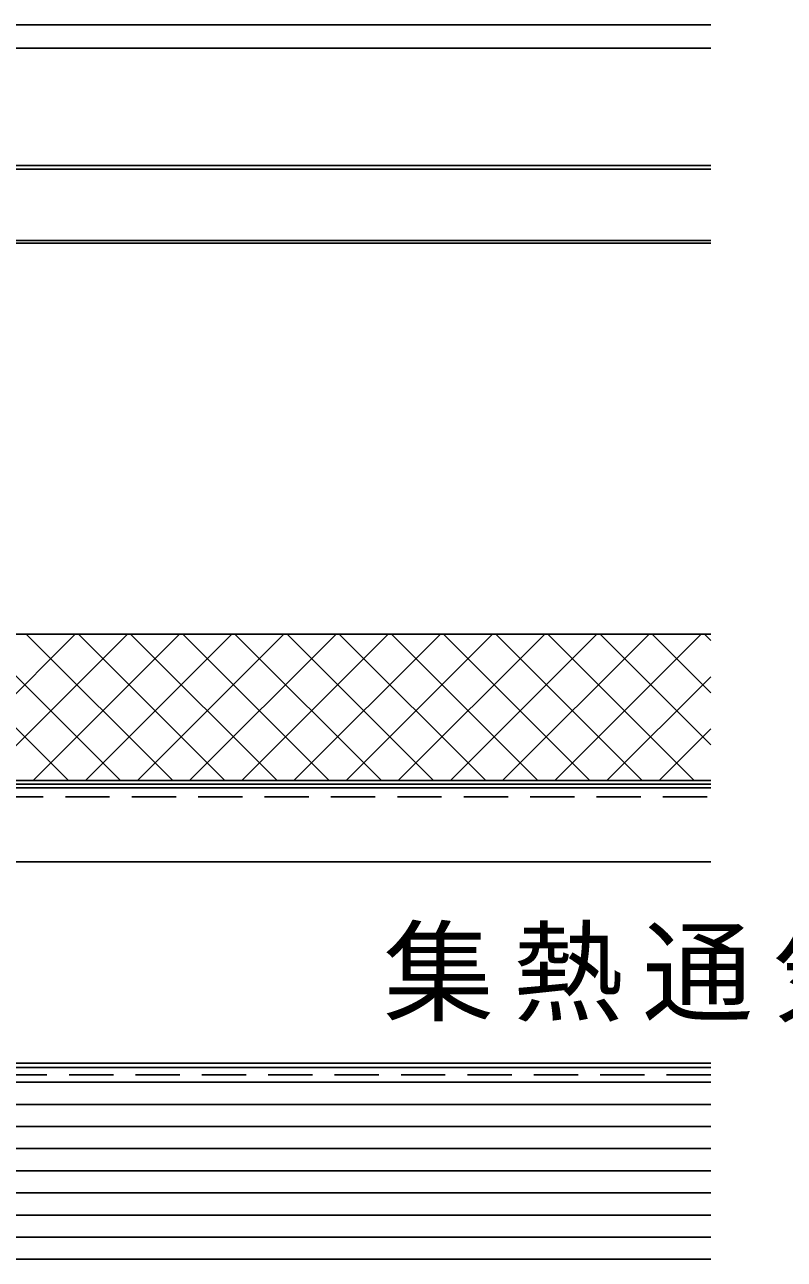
# Model space of a CAD drawing. Units: millimetres on the paper, enlarged 30 times, with parts at other scales. Extents: x -13026 to 11694, y -3820 to 4610.
# Drawn here: x -11383 to -10766, y 2914 to 3918 of the extents above; entities that cross this region are included whole.
import ezdxf

# ---------------------------------------------------------------- set-up
doc = ezdxf.new("R2010")
doc.units = ezdxf.units.MM
doc.header["$LTSCALE"] = 30
doc.linetypes.add('DASHED1', pattern=[1.8, 1.2, -0.6])
doc.layers.add('0-1', color=7, linetype='Continuous')
doc.styles.add('ＭＳ ゴシック', font='')
doc.styles.get('ＭＳ ゴシック').set_extended_font_data('MS Gothic')

msp = doc.modelspace()

# ---------------------------------------------------------------- linework, layer by layer
at = {"layer": '0-1'}
for p, q in [((-11614.31, 3917.83), (-10825.31, 3917.83)), ((-11614.31, 3898.63), (-10825.31, 3898.63)), ((-11647.31, 3803.23), (-10825.31, 3803.23)), ((-11647.31, 3800.23), (-10825.31, 3800.23)), ((-11524.31, 3740.23), (-10825.31, 3740.23)), ((-11522.21, 3742.33), (-10825.31, 3742.33)), ((-11524.31, 3422.23), (-10825.31, 3422.23)), ((-11466.98, 3422.23), (-11347.88, 3303.13)), ((-11461.36, 3303.13), (-11342.26, 3422.23)), ((-11424.55, 3422.23), (-11305.45, 3303.13)), ((-11418.93, 3303.13), (-11299.83, 3422.23)), ((-11382.13, 3422.23), (-11263.03, 3303.13)), ((-11376.51, 3303.13), (-11257.41, 3422.23)), ((-11339.7, 3422.23), (-11337.98, 3420.51)), ((-11339.7, 3422.23), (-11220.6, 3303.13)), ((-11334.08, 3303.13), (-11214.98, 3422.23)), ((-11297.28, 3422.23), (-11178.18, 3303.13)), ((-11291.65, 3303.13), (-11172.55, 3422.23)), ((-11254.85, 3422.23), (-11135.75, 3303.13)), ((-11249.23, 3303.13), (-11130.13, 3422.23)), ((-11212.42, 3422.23), (-11093.32, 3303.13)), ((-11206.8, 3303.13), (-11087.7, 3422.23)), ((-11170, 3422.23), (-11050.9, 3303.13)), ((-11164.38, 3303.13), (-11045.28, 3422.23)), ((-11127.57, 3422.23), (-11008.47, 3303.13)), ((-11121.95, 3303.13), (-11002.85, 3422.23)), ((-11085.14, 3422.23), (-10966.04, 3303.13)), ((-11079.52, 3303.13), (-10960.42, 3422.23)), ((-11042.72, 3422.23), (-10923.62, 3303.13)), ((-11037.1, 3303.13), (-10918, 3422.23)), ((-11000.29, 3422.23), (-10881.19, 3303.13)), ((-10994.67, 3303.13), (-10875.57, 3422.23)), ((-10957.86, 3422.23), (-10838.76, 3303.13)), ((-10952.24, 3303.13), (-10833.14, 3422.23)), ((-10915.44, 3422.23), (-10825.31, 3332.1)), ((-10873.01, 3422.23), (-10825.31, 3374.53)), ((-10830.58, 3422.23), (-10825.31, 3416.96)), ((-10909.82, 3303.13), (-10825.31, 3387.63)), ((-10867.39, 3303.13), (-10825.31, 3345.2)), ((-11755.31, 3303.13), (-10825.31, 3303.13)), ((-11755.31, 3300.13), (-10825.31, 3300.13)), ((-10825.31, 3237.13), (-11656.31, 3237.13)), ((-10825.31, 3073.43), (-11658.31, 3073.43)), ((-10825.31, 3069.83), (-11662.46, 3069.83)), ((-10825.31, 3057.83), (-12642.99, 3057.83)), ((-10825.31, 3039.83), (-12642.99, 3039.83)), ((-10825.31, 3021.83), (-12642.99, 3021.83)), ((-10825.31, 3003.83), (-12642.99, 3003.83)), ((-10825.31, 2985.83), (-12642.99, 2985.83)), ((-10825.31, 2967.83), (-12642.99, 2967.83)), ((-10825.31, 2949.83), (-12642.99, 2949.83)), ((-10825.31, 2931.83), (-12642.99, 2931.83)), ((-10825.31, 2913.83), (-12642.99, 2913.83))]:
    msp.add_line(p, q, dxfattribs=at)
at = {"layer": '0-1', "linetype": 'DASHED1'}
for p, q in [((-11998.31, 3289.93), (-10825.31, 3289.93)), ((-10825.31, 3063.83), (-12642.99, 3063.83))]:
    msp.add_line(p, q, dxfattribs=at)
at = {"layer": '0-1'}
msp.add_lwpolyline([(-10825.31, 3297.13), (-11998.31, 3297.13), (-11998.31, 3237.13)], dxfattribs=at)

# ---------------------------------------------------------------- texts
at = {"layer": '0-1', "insert": (-11091.7, 3106.45), "char_height": 65.98, "attachment_point": 7, "style": 'ＭＳ ゴシック'}
msp.add_mtext('\\T1.17;集熱通気層', dxfattribs=at)

doc.saveas('drawing.dxf')
